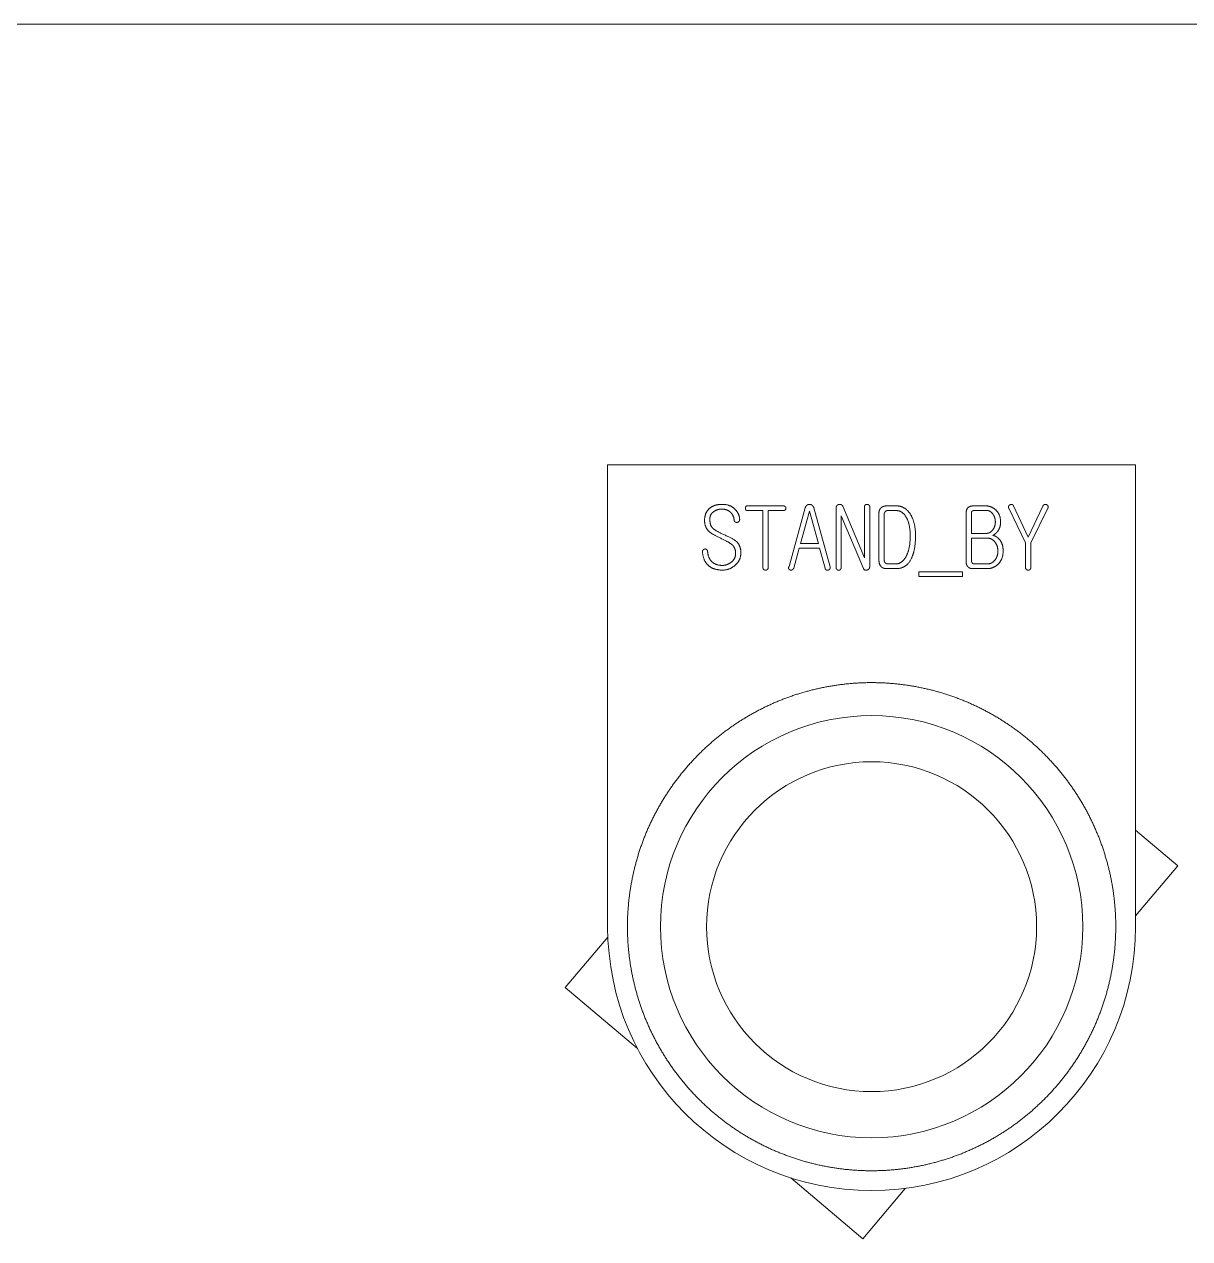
# Model space of a CAD drawing. Header units: millimetres. Extents: x 0 to 10092, y 0 to 7128.
# Drawn here: x 3325.8 to 3414.1, y 3789.2 to 3881.2 of the extents above; entities that cross this region are included whole.
import ezdxf

# ---------------------------------------------------------------- set-up
doc = ezdxf.new("R2010")
doc.units = ezdxf.units.MM
doc.header["$LTSCALE"] = 12
doc.layers.add('가시적인 것(ISO)', color=3, linetype='Continuous', lineweight=5, true_color=0x00ff00)

msp = doc.modelspace()

# ---------------------------------------------------------------- linework, layer by layer
at = {"layer": '가시적인 것(ISO)'}
for p, q in [((3086.617, 3881.209), (3563.417, 3881.209)), ((3370.017, 3847.809), (3410.017, 3847.809)), ((3370.017, 3812.809), (3370.017, 3847.809)), ((3410.017, 3847.809), (3410.017, 3812.809)), ((3378.662, 3844.818), (3378.739, 3844.818)), ((3380.611, 3844.708), (3383.318, 3844.708)), ((3381.783, 3844.352), (3380.611, 3844.352)), ((3381.783, 3840.032), (3381.783, 3844.352)), ((3382.185, 3844.352), (3382.185, 3840.032)), ((3383.318, 3844.352), (3382.185, 3844.352)), ((3383.759, 3840.123), (3384.983, 3844.546)), ((3385.313, 3844.3), (3384.633, 3841.846)), ((3385.987, 3841.846), (3385.313, 3844.3)), ((3385.65, 3844.546), (3386.868, 3840.077)), ((3387.321, 3840.058), (3387.321, 3844.527)), ((3387.833, 3844.682), (3389.478, 3840.757)), ((3389.478, 3840.757), (3389.478, 3844.643)), ((3389.873, 3844.643), (3389.873, 3840.11)), ((3390.572, 3840.621), (3390.572, 3844.125)), ((3390.974, 3844.067), (3390.974, 3840.615)), ((3391.233, 3844.708), (3391.861, 3844.708)), ((3391.881, 3844.352), (3391.265, 3844.352)), ((3397.185, 3840.434), (3397.185, 3844.184)), ((3397.586, 3844.151), (3397.586, 3842.623)), ((3397.787, 3844.708), (3398.616, 3844.708)), ((3398.759, 3844.352), (3397.8, 3844.352)), ((3401.68, 3841.904), (3400.404, 3844.52)), ((3400.767, 3844.715), (3401.881, 3842.325)), ((3401.881, 3842.325), (3402.994, 3844.689)), ((3403.377, 3844.533), (3402.081, 3841.904)), ((3387.716, 3843.957), (3387.716, 3840.058)), ((3389.393, 3839.967), (3387.716, 3843.957)), ((3378.655, 3842.215), (3378.59, 3842.247)), ((3397.586, 3842.623), (3398.739, 3842.623)), ((3398.772, 3842.267), (3397.586, 3842.267)), ((3397.586, 3842.267), (3397.586, 3840.57)), ((3384.536, 3841.489), (3384.121, 3839.993)), ((3386.077, 3841.489), (3384.536, 3841.489)), ((3384.633, 3841.846), (3385.987, 3841.846)), ((3386.492, 3839.974), (3386.077, 3841.489)), ((3401.68, 3840.045), (3401.68, 3841.904)), ((3402.081, 3841.904), (3402.081, 3840.045)), ((3391.874, 3839.948), (3391.155, 3839.948)), ((3391.265, 3840.304), (3391.835, 3840.304)), ((3393.597, 3839.715), (3396.913, 3839.715)), ((3393.597, 3839.352), (3393.597, 3839.715)), ((3396.913, 3839.715), (3396.913, 3839.352)), ((3398.752, 3839.948), (3397.645, 3839.948)), ((3397.826, 3840.304), (3398.791, 3840.304)), ((3396.913, 3839.352), (3393.597, 3839.352)), ((3413.222, 3817.426), (3410.017, 3820.133)), ((3410.017, 3813.631), (3413.222, 3817.426)), ((3370.033, 3812.007), (3366.811, 3808.192)), ((3366.811, 3808.192), (3372.274, 3803.578)), ((3383.886, 3793.772), (3389.349, 3789.158)), ((3389.349, 3789.158), (3392.571, 3792.973))]:
    msp.add_line(p, q, dxfattribs=at)
for radius in [16, 12.5]:
    msp.add_circle((3390.017, 3812.809), radius, dxfattribs=at)
for radius, start, end in [(18.5, 96.81811, 97.81811), (18.5, 95.81811, 96.81811), (18.5, 94.81811, 95.81811), (18.5, 93.81811, 94.81811), (18.5, 92.81811, 93.81811), (18.5, 91.81811, 92.81811), (18.5, 90.81811, 91.81811), (18.5, 89.81811, 90.81811), (18.5, 88.81811, 89.81811), (18.5, 87.81811, 88.81811), (18.5, 86.81811, 87.81811), (18.5, 85.81811, 86.81811), (18.5, 84.81811, 85.81811), (18.5, 83.81811, 84.81811), (18.5, 82.81811, 83.81811), (18.5, 81.81811, 82.81811), (18.5, 108.81811, 109.81811), (18.5, 107.81811, 108.81811), (18.5, 106.81811, 107.81811), (18.5, 105.81811, 106.81811), (18.5, 104.81811, 105.81811), (18.5, 103.81811, 104.81811), (18.5, 102.81811, 103.81811), (18.5, 101.81811, 102.81811), (18.5, 100.81811, 101.81811), (18.5, 99.81811, 100.81811), (18.5, 98.81811, 99.81811), (18.5, 97.81811, 98.81811), (18.5, 80.81811, 81.81811), (18.5, 79.81811, 80.81811), (18.5, 78.81811, 79.81811), (18.5, 77.81811, 78.81811), (18.5, 76.81811, 77.81811), (18.5, 75.81811, 76.81811), (18.5, 74.81811, 75.81811), (18.5, 73.81811, 74.81811), (18.5, 72.81811, 73.81811), (18.5, 71.81811, 72.81811), (18.5, 70.81811, 71.81811), (18.5, 69.81811, 70.81811), (18.5, 116.81811, 117.81811), (18.5, 115.81811, 116.81811), (18.5, 114.81811, 115.81811), (18.5, 113.81811, 114.81811), (18.5, 112.81811, 113.81811), (18.5, 111.81811, 112.81811), (18.5, 110.81811, 111.81811), (18.5, 109.81811, 110.81811), (18.5, 68.81811, 69.81811), (18.5, 67.81811, 68.81811), (18.5, 66.81811, 67.81811), (18.5, 65.81811, 66.81811), (18.5, 64.81811, 65.81811), (18.5, 63.81811, 64.81811), (18.5, 62.81811, 63.81811), (18.5, 121.81811, 122.81811), (18.5, 120.81811, 121.81811), (18.5, 119.81811, 120.81811), (18.5, 118.81811, 119.81811), (18.5, 117.81811, 118.81811), (18.5, 61.81811, 62.81811), (18.5, 60.81811, 61.81811), (18.5, 59.81811, 60.81811), (18.5, 58.81811, 59.81811), (18.5, 57.81811, 58.81811), (18.5, 56.81811, 57.81811), (18.5, 126.81811, 127.81811), (18.5, 125.81811, 126.81811), (18.5, 124.81811, 125.81811), (18.5, 123.81811, 124.81811), (18.5, 122.81811, 123.81811), (18.5, 55.81811, 56.81811), (18.5, 54.81811, 55.81811), (18.5, 53.81811, 54.81811), (18.5, 52.81811, 53.81811), (18.5, 51.81811, 52.81811), (18.5, 131.81811, 132.81811), (18.5, 130.81811, 131.81811), (18.5, 129.81811, 130.81811), (18.5, 128.81811, 129.81811), (18.5, 127.81811, 128.81811), (18.5, 50.81811, 51.81811), (18.5, 49.81811, 50.81811), (18.5, 48.81811, 49.81811), (18.5, 47.81811, 48.81811), (18.5, 135.81811, 136.81811), (18.5, 134.81811, 135.81811), (18.5, 133.81811, 134.81811), (18.5, 132.81811, 133.81811), (18.5, 46.81811, 47.81811), (18.5, 45.81811, 46.81811), (18.5, 44.81811, 45.81811), (18.5, 43.81811, 44.81811), (18.5, 139.81811, 140.81811), (18.5, 138.81811, 139.81811), (18.5, 137.81811, 138.81811), (18.5, 136.81811, 137.81811), (18.5, 42.81811, 43.81811), (18.5, 41.81811, 42.81811), (18.5, 40.81811, 41.81811), (18.5, 39.81811, 40.81811), (18.5, 142.81811, 143.81811), (18.5, 141.81811, 142.81811), (18.5, 140.81811, 141.81811), (18.5, 38.81811, 39.81811), (18.5, 37.81811, 38.81811), (18.5, 36.81811, 37.81811), (18.5, 35.81811, 36.81811), (18.5, 146.81811, 147.81811), (18.5, 145.81811, 146.81811), (18.5, 144.81811, 145.81811), (18.5, 143.81811, 144.81811), (18.5, 34.81811, 35.81811), (18.5, 33.81811, 34.81811), (18.5, 32.81811, 33.81811), (18.5, 149.81811, 150.81811), (18.5, 148.81811, 149.81811), (18.5, 147.81811, 148.81811), (18.5, 31.81811, 32.81811), (18.5, 30.81811, 31.81811), (18.5, 29.81811, 30.81811), (18.5, 28.81811, 29.81811), (18.5, 152.81811, 153.81811), (18.5, 151.81811, 152.81811), (18.5, 150.81811, 151.81811), (18.5, 27.81811, 28.81811), (18.5, 26.81811, 27.81811), (18.5, 25.81811, 26.81811), (18.5, 155.81811, 156.81811), (18.5, 154.81811, 155.81811), (18.5, 153.81811, 154.81811), (18.5, 24.81811, 25.81811), (18.5, 23.81811, 24.81811), (18.5, 22.81811, 23.81811), (18.5, 158.81811, 159.81811), (18.5, 157.81811, 158.81811), (18.5, 156.81811, 157.81811), (18.5, 21.81811, 22.81811), (18.5, 20.81811, 21.81811), (18.5, 19.81811, 20.81811), (18.5, 162.81811, 163.81811), (18.5, 161.81811, 162.81811), (18.5, 160.81811, 161.81811), (18.5, 159.81811, 160.81811), (18.5, 18.81811, 19.81811), (18.5, 17.81811, 18.81811), (18.5, 16.81811, 17.81811), (18.5, 164.81811, 165.81811), (18.5, 163.81811, 164.81811), (18.5, 15.81811, 16.81811), (18.5, 14.81811, 15.81811), (18.5, 13.81811, 14.81811), (18.5, 167.81811, 168.81811), (18.5, 166.81811, 167.81811), (18.5, 165.81811, 166.81811), (18.5, 12.81811, 13.81811), (18.5, 11.81811, 12.81811), (18.5, 10.81811, 11.81811), (18.5, 170.81811, 171.81811), (18.5, 169.81811, 170.81811), (18.5, 168.81811, 169.81811), (18.5, 9.81811, 10.81811), (18.5, 8.81811, 9.81811), (18.5, 7.81811, 8.81811), (18.5, 173.81811, 174.81811), (18.5, 172.81811, 173.81811), (18.5, 171.81811, 172.81811), (18.5, 6.81811, 7.81811), (18.5, 5.81811, 6.81811), (18.5, 4.81811, 5.81811), (18.5, 176.81811, 177.81811), (18.5, 175.81811, 176.81811), (18.5, 174.81811, 175.81811), (18.5, 3.81811, 4.81811), (18.5, 2.81811, 3.81811), (18.5, 1.81811, 2.81811), (20, 180, 0), (18.5, 178.81811, 179.81811), (18.5, 179.81811, 180.81811), (18.5, 177.81811, 178.81811), (18.5, 0.81811, 1.81811), (18.5, 358.81811, 359.81811), (18.5, 359.81811, 0.81811), (18.5, 180.81811, 181.81811), (18.5, 181.81811, 182.81811), (18.5, 182.81811, 183.81811), (18.5, 356.81811, 357.81811), (18.5, 357.81811, 358.81811), (18.5, 183.81811, 184.81811), (18.5, 184.81811, 185.81811), (18.5, 185.81811, 186.81811), (18.5, 353.81811, 354.81811), (18.5, 354.81811, 355.81811), (18.5, 355.81811, 356.81811), (18.5, 186.81811, 187.81811), (18.5, 187.81811, 188.81811), (18.5, 350.81811, 351.81811), (18.5, 351.81811, 352.81811), (18.5, 352.81811, 353.81811), (18.5, 188.81811, 189.81811), (18.5, 189.81811, 190.81811), (18.5, 190.81811, 191.81811), (18.5, 347.81811, 348.81811), (18.5, 348.81811, 349.81811), (18.5, 349.81811, 350.81811), (18.5, 191.81811, 192.81811), (18.5, 192.81811, 193.81811), (18.5, 193.81811, 194.81811), (18.5, 344.81811, 345.81811), (18.5, 345.81811, 346.81811), (18.5, 346.81811, 347.81811), (18.5, 194.81811, 195.81811), (18.5, 195.81811, 196.81811), (18.5, 196.81811, 197.81811), (18.5, 341.81811, 342.81811), (18.5, 342.81811, 343.81811), (18.5, 343.81811, 344.81811), (18.5, 197.81811, 198.81811), (18.5, 198.81811, 199.81811), (18.5, 199.81811, 200.81811), (18.5, 338.81811, 339.81811), (18.5, 339.81811, 340.81811), (18.5, 340.81811, 341.81811), (18.5, 200.81811, 201.81811), (18.5, 201.81811, 202.81811), (18.5, 202.81811, 203.81811), (18.5, 335.81811, 336.81811), (18.5, 336.81811, 337.81811), (18.5, 337.81811, 338.81811), (18.5, 203.81811, 204.81811), (18.5, 204.81811, 205.81811), (18.5, 205.81811, 206.81811), (18.5, 332.81811, 333.81811), (18.5, 333.81811, 334.81811), (18.5, 334.81811, 335.81811), (18.5, 206.81811, 207.81811), (18.5, 207.81811, 208.81811), (18.5, 208.81811, 209.81811), (18.5, 209.81811, 210.81811), (18.5, 329.81811, 330.81811), (18.5, 330.81811, 331.81811), (18.5, 331.81811, 332.81811), (18.5, 210.81811, 211.81811), (18.5, 211.81811, 212.81811), (18.5, 212.81811, 213.81811), (18.5, 325.81811, 326.81811), (18.5, 326.81811, 327.81811), (18.5, 327.81811, 328.81811), (18.5, 328.81811, 329.81811), (18.5, 213.81811, 214.81811), (18.5, 214.81811, 215.81811), (18.5, 215.81811, 216.81811), (18.5, 216.81811, 217.81811), (18.5, 322.81811, 323.81811), (18.5, 323.81811, 324.81811), (18.5, 324.81811, 325.81811), (18.5, 217.81811, 218.81811), (18.5, 218.81811, 219.81811), (18.5, 219.81811, 220.81811), (18.5, 318.81811, 319.81811), (18.5, 319.81811, 320.81811), (18.5, 320.81811, 321.81811), (18.5, 321.81811, 322.81811), (18.5, 220.81811, 221.81811), (18.5, 221.81811, 222.81811), (18.5, 222.81811, 223.81811), (18.5, 223.81811, 224.81811), (18.5, 314.81811, 315.81811), (18.5, 315.81811, 316.81811), (18.5, 316.81811, 317.81811), (18.5, 317.81811, 318.81811), (18.5, 224.81811, 225.81811), (18.5, 225.81811, 226.81811), (18.5, 226.81811, 227.81811), (18.5, 227.81811, 228.81811), (18.5, 310.81811, 311.81811), (18.5, 311.81811, 312.81811), (18.5, 312.81811, 313.81811), (18.5, 313.81811, 314.81811), (18.5, 228.81811, 229.81811), (18.5, 229.81811, 230.81811), (18.5, 230.81811, 231.81811), (18.5, 231.81811, 232.81811), (18.5, 232.81811, 233.81811), (18.5, 306.81811, 307.81811), (18.5, 307.81811, 308.81811), (18.5, 308.81811, 309.81811), (18.5, 309.81811, 310.81811), (18.5, 233.81811, 234.81811), (18.5, 234.81811, 235.81811), (18.5, 235.81811, 236.81811), (18.5, 236.81811, 237.81811), (18.5, 237.81811, 238.81811), (18.5, 301.81811, 302.81811), (18.5, 302.81811, 303.81811), (18.5, 303.81811, 304.81811), (18.5, 304.81811, 305.81811), (18.5, 305.81811, 306.81811), (18.5, 238.81811, 239.81811), (18.5, 239.81811, 240.81811), (18.5, 240.81811, 241.81811), (18.5, 241.81811, 242.81811), (18.5, 242.81811, 243.81811), (18.5, 243.81811, 244.81811), (18.5, 295.81811, 296.81811), (18.5, 296.81811, 297.81811), (18.5, 297.81811, 298.81811), (18.5, 298.81811, 299.81811), (18.5, 299.81811, 300.81811), (18.5, 300.81811, 301.81811), (18.5, 244.81811, 245.81811), (18.5, 245.81811, 246.81811), (18.5, 246.81811, 247.81811), (18.5, 247.81811, 248.81811), (18.5, 248.81811, 249.81811), (18.5, 249.81811, 250.81811), (18.5, 250.81811, 251.81811), (18.5, 287.81811, 288.81811), (18.5, 288.81811, 289.81811), (18.5, 289.81811, 290.81811), (18.5, 290.81811, 291.81811), (18.5, 291.81811, 292.81811), (18.5, 292.81811, 293.81811), (18.5, 293.81811, 294.81811), (18.5, 294.81811, 295.81811), (18.5, 251.81811, 252.81811), (18.5, 252.81811, 253.81811), (18.5, 253.81811, 254.81811), (18.5, 254.81811, 255.81811), (18.5, 255.81811, 256.81811), (18.5, 256.81811, 257.81811), (18.5, 257.81811, 258.81811), (18.5, 258.81811, 259.81811), (18.5, 259.81811, 260.81811), (18.5, 260.81811, 261.81811), (18.5, 261.81811, 262.81811), (18.5, 262.81811, 263.81811), (18.5, 263.81811, 264.81811), (18.5, 264.81811, 265.81811), (18.5, 265.81811, 266.81811), (18.5, 272.81811, 273.81811), (18.5, 273.81811, 274.81811), (18.5, 274.81811, 275.81811), (18.5, 275.81811, 276.81811), (18.5, 276.81811, 277.81811), (18.5, 277.81811, 278.81811), (18.5, 278.81811, 279.81811), (18.5, 279.81811, 280.81811), (18.5, 280.81811, 281.81811), (18.5, 281.81811, 282.81811), (18.5, 282.81811, 283.81811), (18.5, 283.81811, 284.81811), (18.5, 284.81811, 285.81811), (18.5, 285.81811, 286.81811), (18.5, 286.81811, 287.81811), (18.5, 266.81811, 267.81811), (18.5, 267.81811, 268.81811), (18.5, 268.81811, 269.81811), (18.5, 269.81811, 270.81811), (18.5, 270.81811, 271.81811), (18.5, 271.81811, 272.81811)]:
    msp.add_arc((3390.017, 3812.809), radius, start, end, dxfattribs=at)
for points in [[(3377.36, 3843.607), (3377.36, 3844.19), (3377.735, 3844.514)], [(3377.735, 3844.514), (3378.092, 3844.818), (3378.662, 3844.818)], [(3378.046, 3844.268), (3377.761, 3844.054), (3377.761, 3843.724)], [(3378.681, 3844.462), (3378.318, 3844.462), (3378.046, 3844.268)], [(3379.296, 3844.248), (3379.037, 3844.462), (3378.681, 3844.462)], [(3378.739, 3844.818), (3379.29, 3844.818), (3379.659, 3844.456)], [(3379.601, 3843.627), (3379.568, 3844.015), (3379.296, 3844.248)], [(3379.659, 3844.456), (3379.983, 3844.138), (3380.022, 3843.711)], [(3380.456, 3844.533), (3380.449, 3844.708), (3380.611, 3844.708)], [(3380.611, 3844.352), (3380.462, 3844.352), (3380.456, 3844.533)], [(3383.318, 3844.708), (3383.403, 3844.708), (3383.467, 3844.656)], [(3383.48, 3844.41), (3383.422, 3844.352), (3383.318, 3844.352)], [(3383.467, 3844.656), (3383.519, 3844.605), (3383.526, 3844.533)], [(3383.526, 3844.533), (3383.532, 3844.462), (3383.48, 3844.41)], [(3384.983, 3844.546), (3385.074, 3844.818), (3385.313, 3844.818)], [(3385.313, 3844.818), (3385.546, 3844.812), (3385.65, 3844.546)], [(3387.321, 3844.527), (3387.321, 3844.65), (3387.386, 3844.728)], [(3387.386, 3844.728), (3387.444, 3844.792), (3387.541, 3844.812)], [(3387.541, 3844.812), (3387.632, 3844.831), (3387.716, 3844.792)], [(3387.716, 3844.792), (3387.8, 3844.76), (3387.833, 3844.682)], [(3389.478, 3844.643), (3389.478, 3844.728), (3389.536, 3844.78)], [(3389.536, 3844.78), (3389.594, 3844.818), (3389.672, 3844.818)], [(3389.672, 3844.818), (3389.75, 3844.818), (3389.808, 3844.773)], [(3389.808, 3844.773), (3389.873, 3844.728), (3389.873, 3844.643)], [(3390.572, 3844.125), (3390.572, 3844.417), (3390.741, 3844.566)], [(3390.741, 3844.566), (3390.909, 3844.708), (3391.233, 3844.708)], [(3391.051, 3844.274), (3390.974, 3844.197), (3390.974, 3844.067)], [(3391.265, 3844.352), (3391.129, 3844.352), (3391.051, 3844.274)], [(3391.861, 3844.708), (3392.554, 3844.708), (3392.956, 3844.074)], [(3392.632, 3843.86), (3392.347, 3844.352), (3391.881, 3844.352)], [(3392.956, 3844.074), (3393.344, 3843.458), (3393.344, 3842.435)], [(3397.185, 3844.184), (3397.185, 3844.449), (3397.321, 3844.572)], [(3397.321, 3844.572), (3397.463, 3844.708), (3397.787, 3844.708)], [(3397.638, 3844.313), (3397.586, 3844.261), (3397.586, 3844.151)], [(3397.8, 3844.352), (3397.69, 3844.352), (3397.638, 3844.313)], [(3398.616, 3844.708), (3399.096, 3844.708), (3399.426, 3844.397)], [(3399.206, 3844.086), (3399.011, 3844.352), (3398.759, 3844.352)], [(3399.393, 3843.484), (3399.393, 3843.827), (3399.206, 3844.086)], [(3399.426, 3844.397), (3399.789, 3844.054), (3399.789, 3843.484)], [(3400.404, 3844.52), (3400.358, 3844.605), (3400.397, 3844.682)], [(3400.397, 3844.682), (3400.43, 3844.747), (3400.501, 3844.786)], [(3400.501, 3844.786), (3400.579, 3844.825), (3400.65, 3844.812)], [(3400.65, 3844.812), (3400.728, 3844.799), (3400.767, 3844.715)], [(3402.994, 3844.689), (3403.033, 3844.78), (3403.124, 3844.805)], [(3403.124, 3844.805), (3403.195, 3844.831), (3403.279, 3844.799)], [(3403.279, 3844.799), (3403.357, 3844.767), (3403.383, 3844.695)], [(3403.383, 3844.695), (3403.422, 3844.624), (3403.377, 3844.533)], [(3377.703, 3842.759), (3377.36, 3843.076), (3377.36, 3843.607)], [(3377.761, 3843.724), (3377.761, 3843.27), (3377.943, 3843.057)], [(3379.678, 3843.491), (3379.607, 3843.536), (3379.601, 3843.627)], [(3379.827, 3843.452), (3379.743, 3843.445), (3379.678, 3843.491)], [(3379.97, 3843.53), (3379.918, 3843.465), (3379.827, 3843.452)], [(3380.022, 3843.711), (3380.028, 3843.601), (3379.97, 3843.53)], [(3392.943, 3842.435), (3392.943, 3843.342), (3392.632, 3843.86)], [(3399.199, 3842.895), (3399.393, 3843.154), (3399.393, 3843.484)], [(3399.789, 3843.484), (3399.789, 3843.147), (3399.646, 3842.895)], [(3378.59, 3842.247), (3377.923, 3842.558), (3377.703, 3842.759)], [(3377.943, 3843.057), (3378.124, 3842.843), (3378.733, 3842.571)], [(3379.465, 3841.748), (3379.283, 3841.917), (3378.655, 3842.215)], [(3378.733, 3842.571), (3379.529, 3842.221), (3379.763, 3842.014)], [(3392.599, 3840.816), (3392.943, 3841.392), (3392.943, 3842.435)], [(3393.344, 3842.435), (3393.344, 3841.379), (3393.046, 3840.745)], [(3398.739, 3842.623), (3399.005, 3842.623), (3399.199, 3842.895)], [(3399.361, 3841.962), (3399.128, 3842.267), (3398.772, 3842.267)], [(3399.646, 3842.895), (3399.497, 3842.616), (3399.212, 3842.474)], [(3399.212, 3842.474), (3399.504, 3842.396), (3399.704, 3842.163)], [(3377.204, 3841.198), (3377.191, 3841.302), (3377.25, 3841.366)], [(3377.25, 3841.366), (3377.301, 3841.425), (3377.379, 3841.438)], [(3377.379, 3841.438), (3377.457, 3841.444), (3377.515, 3841.399)], [(3377.515, 3841.399), (3377.58, 3841.34), (3377.593, 3841.23)], [(3379.711, 3841.101), (3379.711, 3841.515), (3379.465, 3841.748)], [(3379.763, 3842.014), (3380.112, 3841.71), (3380.112, 3841.14)], [(3399.588, 3841.282), (3399.588, 3841.677), (3399.361, 3841.962)], [(3399.704, 3842.163), (3399.983, 3841.839), (3399.983, 3841.282)], [(3377.697, 3840.149), (3377.269, 3840.492), (3377.204, 3841.198)], [(3377.593, 3841.23), (3377.645, 3840.693), (3377.962, 3840.427)], [(3377.962, 3840.427), (3378.241, 3840.194), (3378.72, 3840.194)], [(3378.72, 3840.194), (3379.044, 3840.194), (3379.342, 3840.408)], [(3379.342, 3840.408), (3379.711, 3840.667), (3379.711, 3841.101)], [(3380.112, 3841.14), (3380.112, 3840.557), (3379.646, 3840.175)], [(3390.721, 3840.123), (3390.572, 3840.298), (3390.572, 3840.621)], [(3390.974, 3840.615), (3390.974, 3840.466), (3391.051, 3840.388)], [(3391.051, 3840.388), (3391.123, 3840.304), (3391.265, 3840.304)], [(3391.835, 3840.304), (3392.295, 3840.304), (3392.599, 3840.816)], [(3393.046, 3840.745), (3392.671, 3839.948), (3391.874, 3839.948)], [(3397.314, 3840.09), (3397.185, 3840.233), (3397.185, 3840.434)], [(3397.586, 3840.57), (3397.586, 3840.44), (3397.651, 3840.369)], [(3397.651, 3840.369), (3397.716, 3840.304), (3397.826, 3840.304)], [(3398.791, 3840.304), (3399.134, 3840.304), (3399.368, 3840.609)], [(3399.368, 3840.609), (3399.588, 3840.893), (3399.588, 3841.282)], [(3399.983, 3841.282), (3399.983, 3840.667), (3399.614, 3840.298)], [(3378.733, 3839.838), (3378.072, 3839.838), (3377.697, 3840.149)], [(3379.646, 3840.175), (3379.238, 3839.838), (3378.733, 3839.838)], [(3381.842, 3839.883), (3381.783, 3839.941), (3381.783, 3840.032)], [(3381.984, 3839.831), (3381.9, 3839.831), (3381.842, 3839.883)], [(3382.12, 3839.883), (3382.062, 3839.831), (3381.984, 3839.831)], [(3382.185, 3840.032), (3382.185, 3839.941), (3382.12, 3839.883)], [(3383.746, 3839.928), (3383.707, 3840.006), (3383.759, 3840.123)], [(3383.862, 3839.838), (3383.778, 3839.857), (3383.746, 3839.928)], [(3384.011, 3839.864), (3383.934, 3839.818), (3383.862, 3839.838)], [(3384.121, 3839.993), (3384.089, 3839.909), (3384.011, 3839.864)], [(3386.583, 3839.851), (3386.505, 3839.89), (3386.492, 3839.974)], [(3386.725, 3839.838), (3386.647, 3839.818), (3386.583, 3839.851)], [(3386.848, 3839.922), (3386.803, 3839.857), (3386.725, 3839.838)], [(3386.868, 3840.077), (3386.893, 3839.987), (3386.848, 3839.922)], [(3387.379, 3839.89), (3387.321, 3839.954), (3387.321, 3840.058)], [(3387.515, 3839.825), (3387.438, 3839.831), (3387.379, 3839.89)], [(3387.651, 3839.883), (3387.593, 3839.825), (3387.515, 3839.825)], [(3387.716, 3840.058), (3387.716, 3839.948), (3387.651, 3839.883)], [(3389.672, 3839.844), (3389.478, 3839.792), (3389.393, 3839.967)], [(3389.873, 3840.11), (3389.873, 3839.896), (3389.672, 3839.844)], [(3391.155, 3839.948), (3390.87, 3839.948), (3390.721, 3840.123)], [(3397.645, 3839.948), (3397.444, 3839.948), (3397.314, 3840.09)], [(3399.614, 3840.298), (3399.27, 3839.948), (3398.752, 3839.948)], [(3401.738, 3839.883), (3401.68, 3839.948), (3401.68, 3840.045)], [(3401.881, 3839.831), (3401.796, 3839.831), (3401.738, 3839.883)], [(3402.017, 3839.883), (3401.958, 3839.831), (3401.881, 3839.831)], [(3402.081, 3840.045), (3402.081, 3839.948), (3402.017, 3839.883)]]:
    msp.add_open_spline(points, degree=2, dxfattribs=at)

doc.saveas('drawing.dxf')
